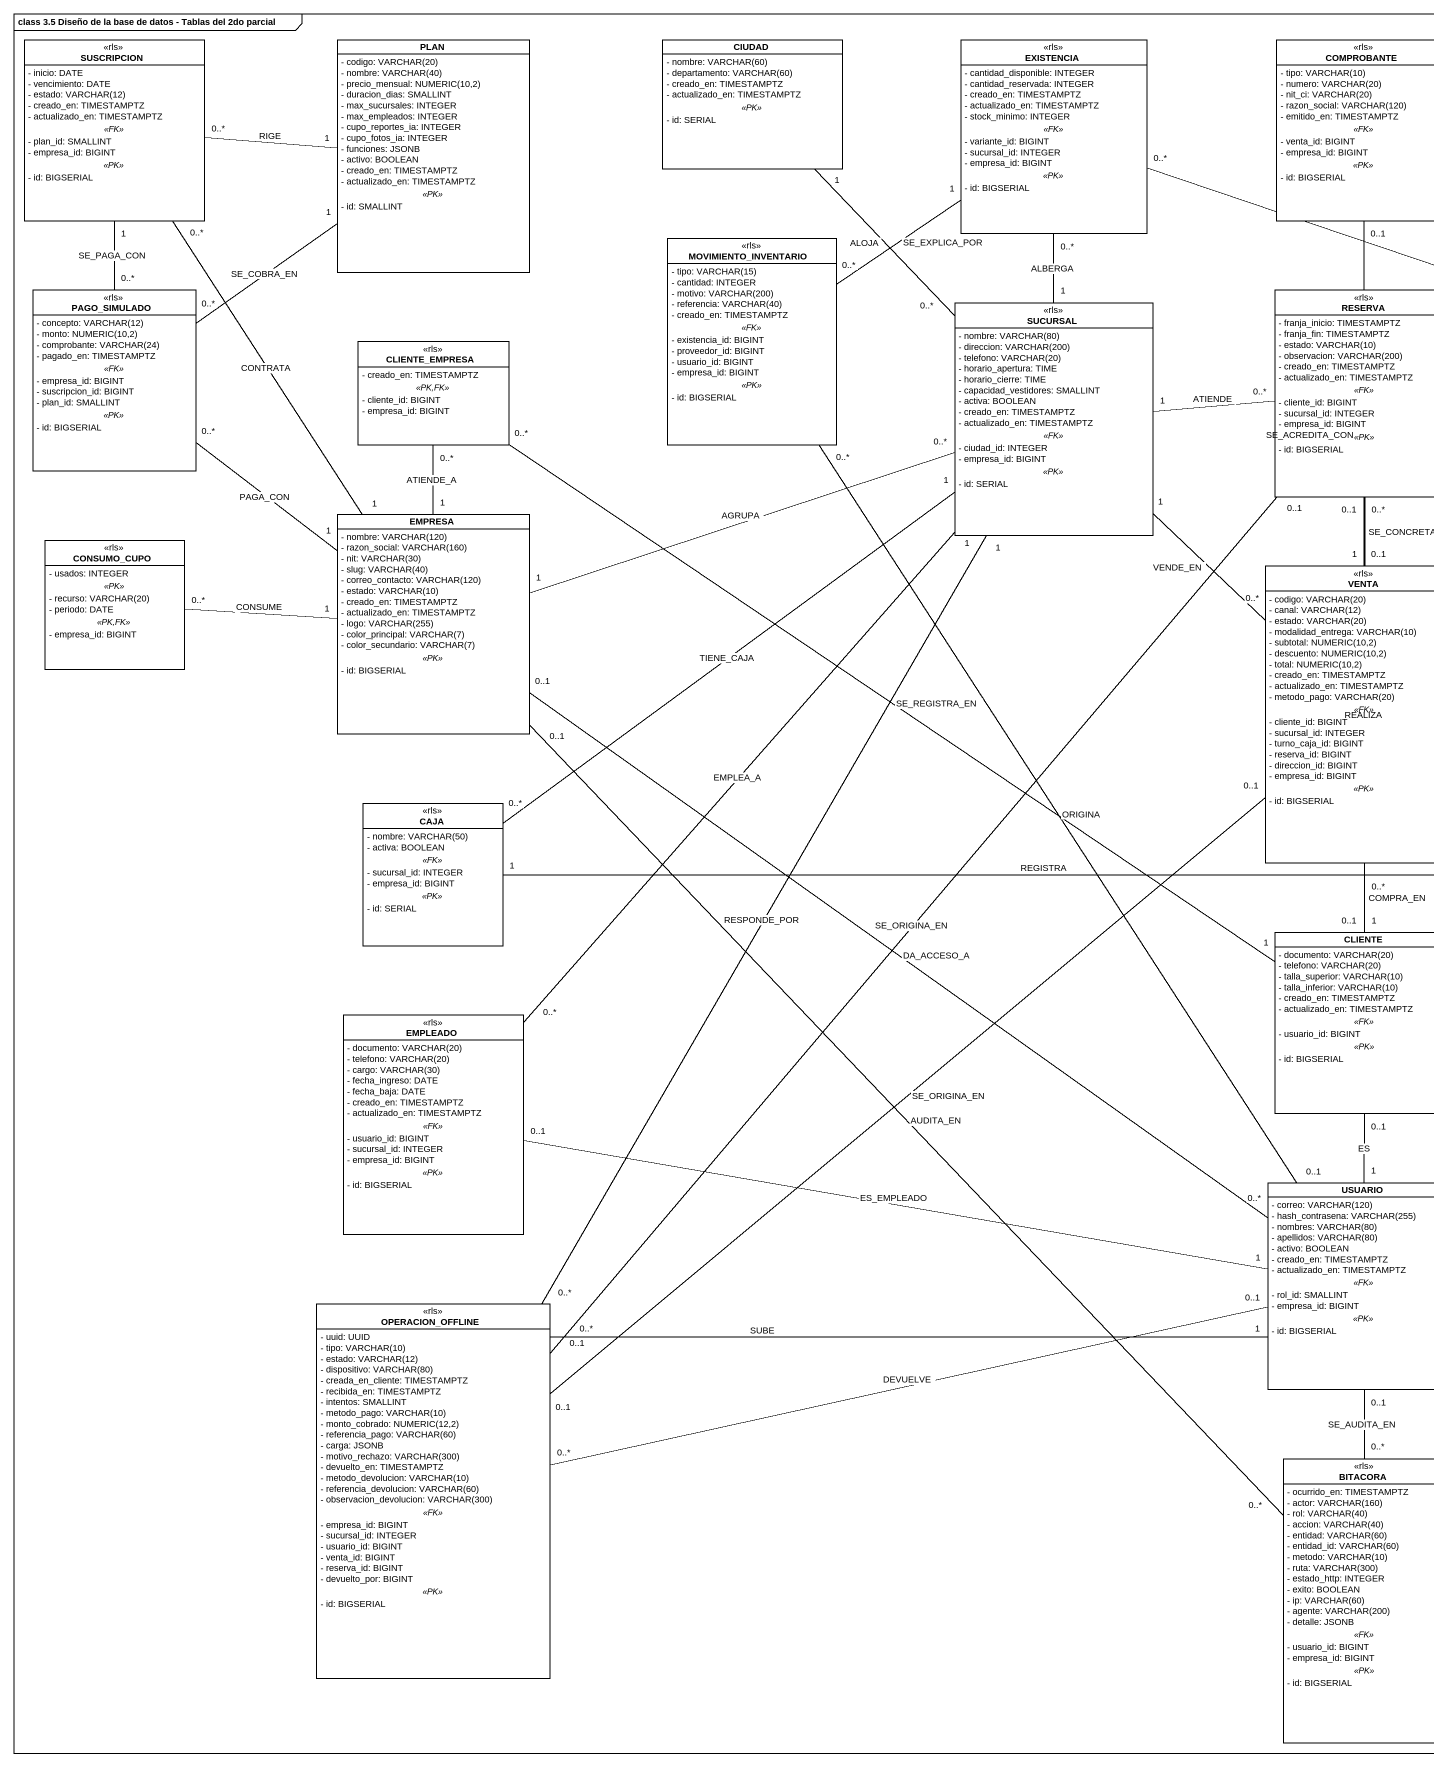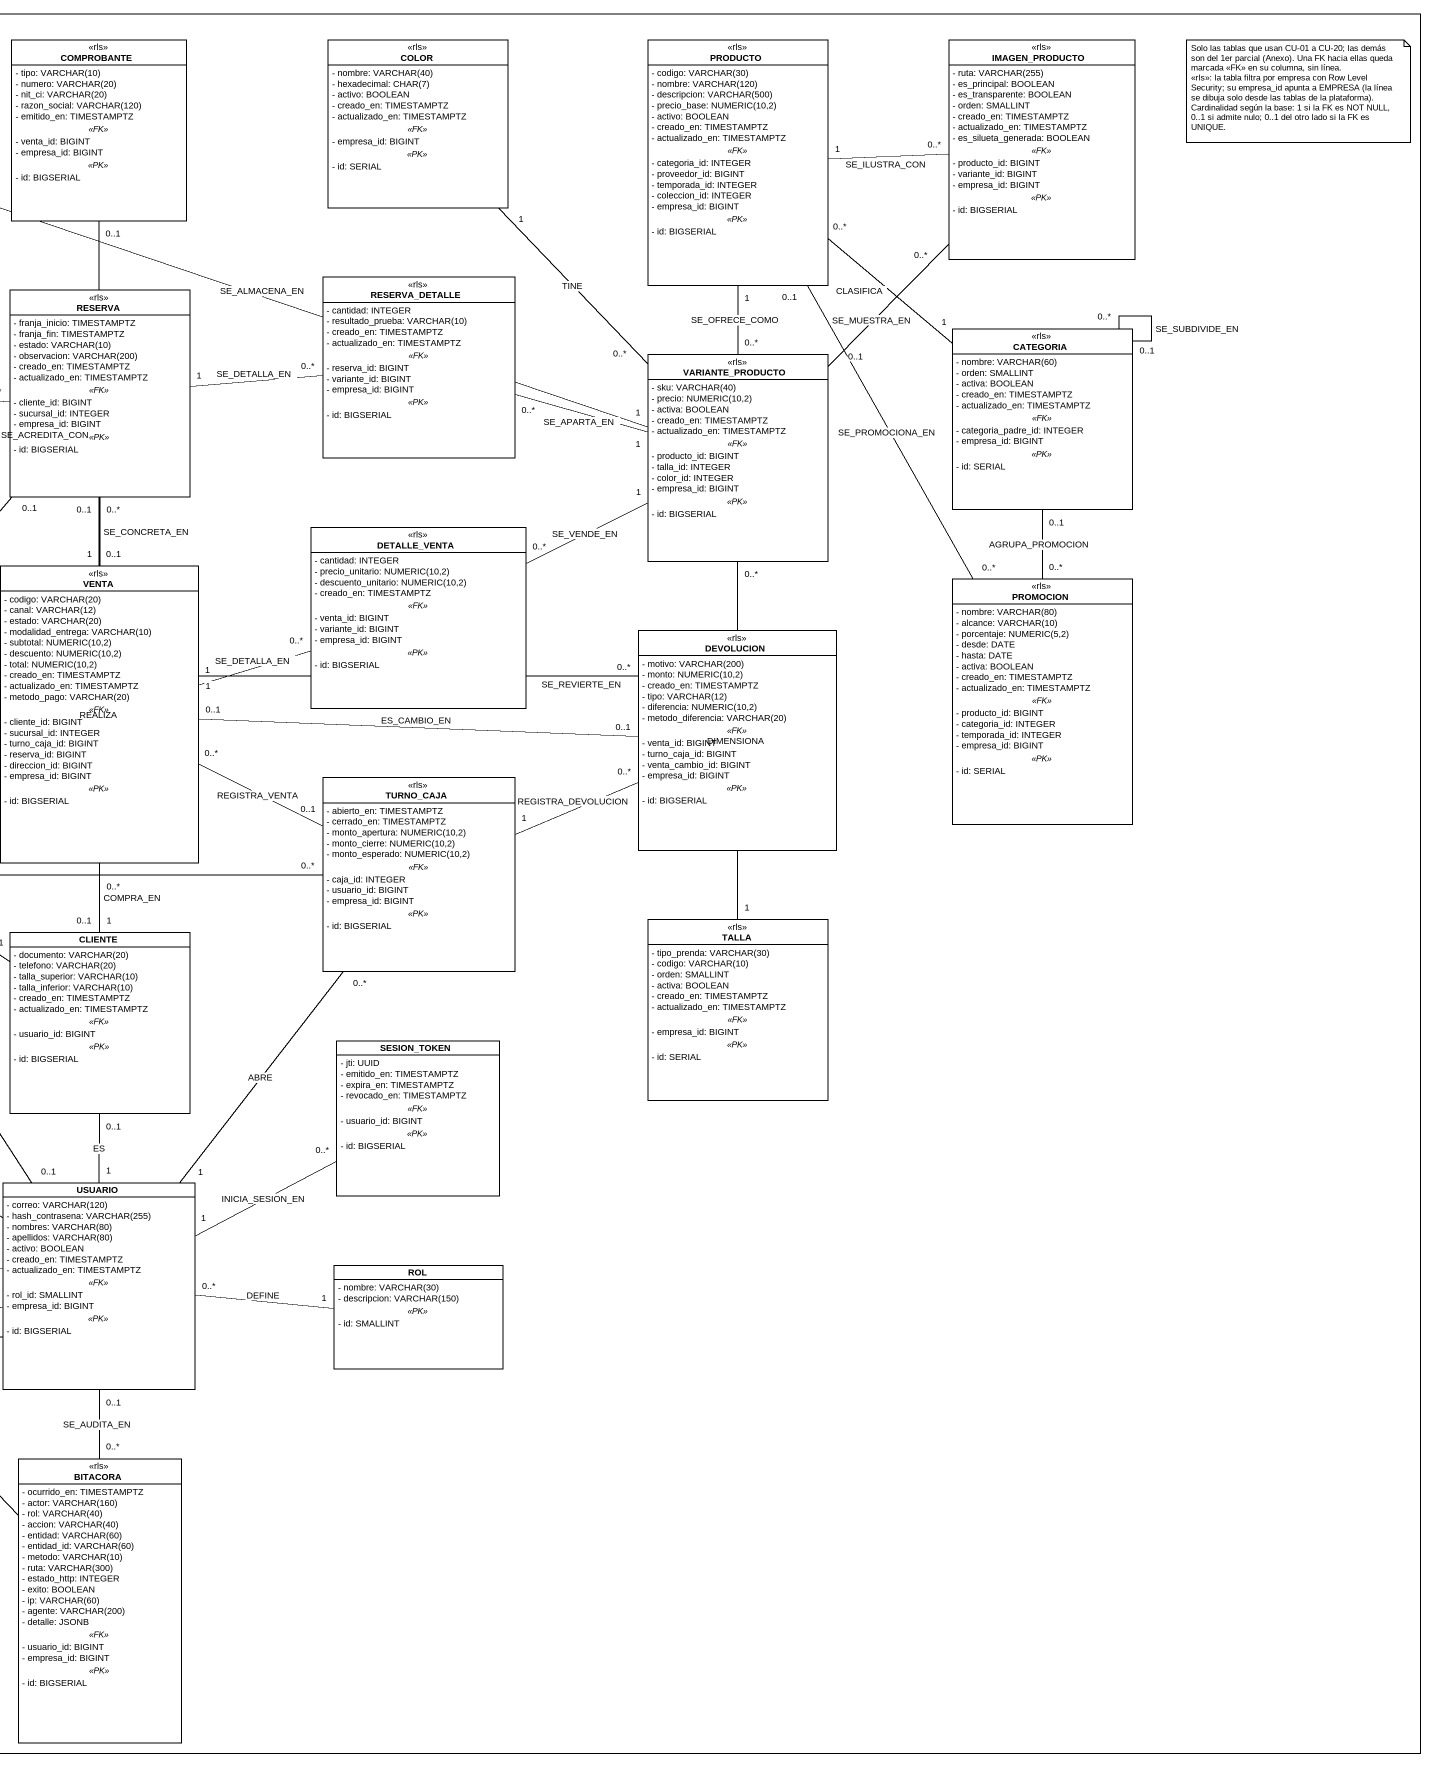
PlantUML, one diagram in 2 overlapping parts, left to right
@startuml
mainframe class 3.5 Diseño de la base de datos - Tablas del 2do parcial
hide circle
hide empty members
skinparam classAttributeIconSize 0
class SUSCRIPCION <<rls>> {
  - inicio: DATE
  - vencimiento: DATE
  {field} - estado: VARCHAR(12)
  - creado_en: TIMESTAMPTZ
  - actualizado_en: TIMESTAMPTZ
  .. <<FK>> ..
  - plan_id: SMALLINT
  - empresa_id: BIGINT
  .. <<PK>> ..
  - id: BIGSERIAL
}
class PLAN {
  {field} - codigo: VARCHAR(20)
  {field} - nombre: VARCHAR(40)
  {field} - precio_mensual: NUMERIC(10,2)
  - duracion_dias: SMALLINT
  - max_sucursales: INTEGER
  - max_empleados: INTEGER
  - cupo_reportes_ia: INTEGER
  - cupo_fotos_ia: INTEGER
  - funciones: JSONB
  - activo: BOOLEAN
  - creado_en: TIMESTAMPTZ
  - actualizado_en: TIMESTAMPTZ
  .. <<PK>> ..
  - id: SMALLINT
}
class CIUDAD {
  {field} - nombre: VARCHAR(60)
  {field} - departamento: VARCHAR(60)
  - creado_en: TIMESTAMPTZ
  - actualizado_en: TIMESTAMPTZ
  .. <<PK>> ..
  - id: SERIAL
}
class EXISTENCIA <<rls>> {
  - cantidad_disponible: INTEGER
  - cantidad_reservada: INTEGER
  - creado_en: TIMESTAMPTZ
  - actualizado_en: TIMESTAMPTZ
  - stock_minimo: INTEGER
  .. <<FK>> ..
  - variante_id: BIGINT
  - sucursal_id: INTEGER
  - empresa_id: BIGINT
  .. <<PK>> ..
  - id: BIGSERIAL
}
class COMPROBANTE <<rls>> {
  {field} - tipo: VARCHAR(10)
  {field} - numero: VARCHAR(20)
  {field} - nit_ci: VARCHAR(20)
  {field} - razon_social: VARCHAR(120)
  - emitido_en: TIMESTAMPTZ
  .. <<FK>> ..
  - venta_id: BIGINT
  - empresa_id: BIGINT
  .. <<PK>> ..
  - id: BIGSERIAL
}
class COLOR <<rls>> {
  {field} - nombre: VARCHAR(40)
  {field} - hexadecimal: CHAR(7)
  - activo: BOOLEAN
  - creado_en: TIMESTAMPTZ
  - actualizado_en: TIMESTAMPTZ
  .. <<FK>> ..
  - empresa_id: BIGINT
  .. <<PK>> ..
  - id: SERIAL
}
class PRODUCTO <<rls>> {
  {field} - codigo: VARCHAR(30)
  {field} - nombre: VARCHAR(120)
  {field} - descripcion: VARCHAR(500)
  {field} - precio_base: NUMERIC(10,2)
  - activo: BOOLEAN
  - creado_en: TIMESTAMPTZ
  - actualizado_en: TIMESTAMPTZ
  .. <<FK>> ..
  - categoria_id: INTEGER
  - proveedor_id: BIGINT
  - temporada_id: INTEGER
  - coleccion_id: INTEGER
  - empresa_id: BIGINT
  .. <<PK>> ..
  - id: BIGSERIAL
}
class IMAGEN_PRODUCTO <<rls>> {
  {field} - ruta: VARCHAR(255)
  - es_principal: BOOLEAN
  - es_transparente: BOOLEAN
  - orden: SMALLINT
  - creado_en: TIMESTAMPTZ
  - actualizado_en: TIMESTAMPTZ
  - es_silueta_generada: BOOLEAN
  .. <<FK>> ..
  - producto_id: BIGINT
  - variante_id: BIGINT
  - empresa_id: BIGINT
  .. <<PK>> ..
  - id: BIGSERIAL
}
class MOVIMIENTO_INVENTARIO <<rls>> {
  {field} - tipo: VARCHAR(15)
  - cantidad: INTEGER
  {field} - motivo: VARCHAR(200)
  {field} - referencia: VARCHAR(40)
  - creado_en: TIMESTAMPTZ
  .. <<FK>> ..
  - existencia_id: BIGINT
  - proveedor_id: BIGINT
  - usuario_id: BIGINT
  - empresa_id: BIGINT
  .. <<PK>> ..
  - id: BIGSERIAL
}
class PAGO_SIMULADO <<rls>> {
  {field} - concepto: VARCHAR(12)
  {field} - monto: NUMERIC(10,2)
  {field} - comprobante: VARCHAR(24)
  - pagado_en: TIMESTAMPTZ
  .. <<FK>> ..
  - empresa_id: BIGINT
  - suscripcion_id: BIGINT
  - plan_id: SMALLINT
  .. <<PK>> ..
  - id: BIGSERIAL
}
class RESERVA <<rls>> {
  - franja_inicio: TIMESTAMPTZ
  - franja_fin: TIMESTAMPTZ
  {field} - estado: VARCHAR(10)
  {field} - observacion: VARCHAR(200)
  - creado_en: TIMESTAMPTZ
  - actualizado_en: TIMESTAMPTZ
  .. <<FK>> ..
  - cliente_id: BIGINT
  - sucursal_id: INTEGER
  - empresa_id: BIGINT
  .. <<PK>> ..
  - id: BIGSERIAL
}
class RESERVA_DETALLE <<rls>> {
  - cantidad: INTEGER
  {field} - resultado_prueba: VARCHAR(10)
  - creado_en: TIMESTAMPTZ
  - actualizado_en: TIMESTAMPTZ
  .. <<FK>> ..
  - reserva_id: BIGINT
  - variante_id: BIGINT
  - empresa_id: BIGINT
  .. <<PK>> ..
  - id: BIGSERIAL
}
class SUCURSAL <<rls>> {
  {field} - nombre: VARCHAR(80)
  {field} - direccion: VARCHAR(200)
  {field} - telefono: VARCHAR(20)
  - horario_apertura: TIME
  - horario_cierre: TIME
  - capacidad_vestidores: SMALLINT
  - activa: BOOLEAN
  - creado_en: TIMESTAMPTZ
  - actualizado_en: TIMESTAMPTZ
  .. <<FK>> ..
  - ciudad_id: INTEGER
  - empresa_id: BIGINT
  .. <<PK>> ..
  - id: SERIAL
}
class CATEGORIA <<rls>> {
  {field} - nombre: VARCHAR(60)
  - orden: SMALLINT
  - activa: BOOLEAN
  - creado_en: TIMESTAMPTZ
  - actualizado_en: TIMESTAMPTZ
  .. <<FK>> ..
  - categoria_padre_id: INTEGER
  - empresa_id: BIGINT
  .. <<PK>> ..
  - id: SERIAL
}
class CLIENTE_EMPRESA <<rls>> {
  - creado_en: TIMESTAMPTZ
  .. <<PK,FK>> ..
  - cliente_id: BIGINT
  - empresa_id: BIGINT
}
class VARIANTE_PRODUCTO <<rls>> {
  {field} - sku: VARCHAR(40)
  {field} - precio: NUMERIC(10,2)
  - activa: BOOLEAN
  - creado_en: TIMESTAMPTZ
  - actualizado_en: TIMESTAMPTZ
  .. <<FK>> ..
  - producto_id: BIGINT
  - talla_id: INTEGER
  - color_id: INTEGER
  - empresa_id: BIGINT
  .. <<PK>> ..
  - id: BIGSERIAL
}
class EMPRESA {
  {field} - nombre: VARCHAR(120)
  {field} - razon_social: VARCHAR(160)
  {field} - nit: VARCHAR(30)
  {field} - slug: VARCHAR(40)
  {field} - correo_contacto: VARCHAR(120)
  {field} - estado: VARCHAR(10)
  - creado_en: TIMESTAMPTZ
  - actualizado_en: TIMESTAMPTZ
  {field} - logo: VARCHAR(255)
  {field} - color_principal: VARCHAR(7)
  {field} - color_secundario: VARCHAR(7)
  .. <<PK>> ..
  - id: BIGSERIAL
}
class DETALLE_VENTA <<rls>> {
  - cantidad: INTEGER
  {field} - precio_unitario: NUMERIC(10,2)
  {field} - descuento_unitario: NUMERIC(10,2)
  - creado_en: TIMESTAMPTZ
  .. <<FK>> ..
  - venta_id: BIGINT
  - variante_id: BIGINT
  - empresa_id: BIGINT
  .. <<PK>> ..
  - id: BIGSERIAL
}
class CONSUMO_CUPO <<rls>> {
  - usados: INTEGER
  .. <<PK>> ..
  {field} - recurso: VARCHAR(20)
  - periodo: DATE
  .. <<PK,FK>> ..
  - empresa_id: BIGINT
}
class VENTA <<rls>> {
  {field} - codigo: VARCHAR(20)
  {field} - canal: VARCHAR(12)
  {field} - estado: VARCHAR(20)
  {field} - modalidad_entrega: VARCHAR(10)
  {field} - subtotal: NUMERIC(10,2)
  {field} - descuento: NUMERIC(10,2)
  {field} - total: NUMERIC(10,2)
  - creado_en: TIMESTAMPTZ
  - actualizado_en: TIMESTAMPTZ
  {field} - metodo_pago: VARCHAR(20)
  .. <<FK>> ..
  - cliente_id: BIGINT
  - sucursal_id: INTEGER
  - turno_caja_id: BIGINT
  - reserva_id: BIGINT
  - direccion_id: BIGINT
  - empresa_id: BIGINT
  .. <<PK>> ..
  - id: BIGSERIAL
}
class PROMOCION <<rls>> {
  {field} - nombre: VARCHAR(80)
  {field} - alcance: VARCHAR(10)
  {field} - porcentaje: NUMERIC(5,2)
  - desde: DATE
  - hasta: DATE
  - activa: BOOLEAN
  - creado_en: TIMESTAMPTZ
  - actualizado_en: TIMESTAMPTZ
  .. <<FK>> ..
  - producto_id: BIGINT
  - categoria_id: INTEGER
  - temporada_id: INTEGER
  - empresa_id: BIGINT
  .. <<PK>> ..
  - id: SERIAL
}
class DEVOLUCION <<rls>> {
  {field} - motivo: VARCHAR(200)
  {field} - monto: NUMERIC(10,2)
  - creado_en: TIMESTAMPTZ
  {field} - tipo: VARCHAR(12)
  {field} - diferencia: NUMERIC(10,2)
  {field} - metodo_diferencia: VARCHAR(20)
  .. <<FK>> ..
  - venta_id: BIGINT
  - turno_caja_id: BIGINT
  - venta_cambio_id: BIGINT
  - empresa_id: BIGINT
  .. <<PK>> ..
  - id: BIGSERIAL
}
class TURNO_CAJA <<rls>> {
  - abierto_en: TIMESTAMPTZ
  - cerrado_en: TIMESTAMPTZ
  {field} - monto_apertura: NUMERIC(10,2)
  {field} - monto_cierre: NUMERIC(10,2)
  {field} - monto_esperado: NUMERIC(10,2)
  .. <<FK>> ..
  - caja_id: INTEGER
  - usuario_id: BIGINT
  - empresa_id: BIGINT
  .. <<PK>> ..
  - id: BIGSERIAL
}
class CAJA <<rls>> {
  {field} - nombre: VARCHAR(50)
  - activa: BOOLEAN
  .. <<FK>> ..
  - sucursal_id: INTEGER
  - empresa_id: BIGINT
  .. <<PK>> ..
  - id: SERIAL
}
class CLIENTE {
  {field} - documento: VARCHAR(20)
  {field} - telefono: VARCHAR(20)
  {field} - talla_superior: VARCHAR(10)
  {field} - talla_inferior: VARCHAR(10)
  - creado_en: TIMESTAMPTZ
  - actualizado_en: TIMESTAMPTZ
  .. <<FK>> ..
  - usuario_id: BIGINT
  .. <<PK>> ..
  - id: BIGSERIAL
}
class TALLA <<rls>> {
  {field} - tipo_prenda: VARCHAR(30)
  {field} - codigo: VARCHAR(10)
  - orden: SMALLINT
  - activa: BOOLEAN
  - creado_en: TIMESTAMPTZ
  - actualizado_en: TIMESTAMPTZ
  .. <<FK>> ..
  - empresa_id: BIGINT
  .. <<PK>> ..
  - id: SERIAL
}
class EMPLEADO <<rls>> {
  {field} - documento: VARCHAR(20)
  {field} - telefono: VARCHAR(20)
  {field} - cargo: VARCHAR(30)
  - fecha_ingreso: DATE
  - fecha_baja: DATE
  - creado_en: TIMESTAMPTZ
  - actualizado_en: TIMESTAMPTZ
  .. <<FK>> ..
  - usuario_id: BIGINT
  - sucursal_id: INTEGER
  - empresa_id: BIGINT
  .. <<PK>> ..
  - id: BIGSERIAL
}
class SESION_TOKEN {
  - jti: UUID
  - emitido_en: TIMESTAMPTZ
  - expira_en: TIMESTAMPTZ
  - revocado_en: TIMESTAMPTZ
  .. <<FK>> ..
  - usuario_id: BIGINT
  .. <<PK>> ..
  - id: BIGSERIAL
}
class USUARIO {
  {field} - correo: VARCHAR(120)
  {field} - hash_contrasena: VARCHAR(255)
  {field} - nombres: VARCHAR(80)
  {field} - apellidos: VARCHAR(80)
  - activo: BOOLEAN
  - creado_en: TIMESTAMPTZ
  - actualizado_en: TIMESTAMPTZ
  .. <<FK>> ..
  - rol_id: SMALLINT
  - empresa_id: BIGINT
  .. <<PK>> ..
  - id: BIGSERIAL
}
class ROL {
  {field} - nombre: VARCHAR(30)
  {field} - descripcion: VARCHAR(150)
  .. <<PK>> ..
  - id: SMALLINT
}
class OPERACION_OFFLINE <<rls>> {
  - uuid: UUID
  {field} - tipo: VARCHAR(10)
  {field} - estado: VARCHAR(12)
  {field} - dispositivo: VARCHAR(80)
  - creada_en_cliente: TIMESTAMPTZ
  - recibida_en: TIMESTAMPTZ
  - intentos: SMALLINT
  {field} - metodo_pago: VARCHAR(10)
  {field} - monto_cobrado: NUMERIC(12,2)
  {field} - referencia_pago: VARCHAR(60)
  - carga: JSONB
  {field} - motivo_rechazo: VARCHAR(300)
  - devuelto_en: TIMESTAMPTZ
  {field} - metodo_devolucion: VARCHAR(10)
  {field} - referencia_devolucion: VARCHAR(60)
  {field} - observacion_devolucion: VARCHAR(300)
  .. <<FK>> ..
  - empresa_id: BIGINT
  - sucursal_id: INTEGER
  - usuario_id: BIGINT
  - venta_id: BIGINT
  - reserva_id: BIGINT
  - devuelto_por: BIGINT
  .. <<PK>> ..
  - id: BIGSERIAL
}
class BITACORA <<rls>> {
  - ocurrido_en: TIMESTAMPTZ
  {field} - actor: VARCHAR(160)
  {field} - rol: VARCHAR(40)
  {field} - accion: VARCHAR(40)
  {field} - entidad: VARCHAR(60)
  {field} - entidad_id: VARCHAR(60)
  {field} - metodo: VARCHAR(10)
  {field} - ruta: VARCHAR(300)
  - estado_http: INTEGER
  - exito: BOOLEAN
  {field} - ip: VARCHAR(60)
  {field} - agente: VARCHAR(200)
  - detalle: JSONB
  .. <<FK>> ..
  - usuario_id: BIGINT
  - empresa_id: BIGINT
  .. <<PK>> ..
  - id: BIGSERIAL
}
SUSCRIPCION "1" -- "0..*" PAGO_SIMULADO : SE_PAGA_CON
PLAN "1" -left- "0..*" SUSCRIPCION : RIGE
PLAN "1" -- "0..*" PAGO_SIMULADO : SE_COBRA_EN
CIUDAD "1" -- "0..*" SUCURSAL : ALOJA
EXISTENCIA "1" -- "0..*" MOVIMIENTO_INVENTARIO : SE_EXPLICA_POR
COLOR "1" -- "0..*" VARIANTE_PRODUCTO : TINE
PRODUCTO "1" -right- "0..*" IMAGEN_PRODUCTO : SE_ILUSTRA_CON
PRODUCTO "1" -- "0..*" VARIANTE_PRODUCTO : SE_OFRECE_COMO
PRODUCTO "0..1" -- "0..*" PROMOCION : SE_PROMOCIONA_EN
RESERVA "1" -right- "0..*" RESERVA_DETALLE : SE_DETALLA_EN
RESERVA "0..1" -- "0..1" VENTA : SE_CONCRETA_EN
RESERVA "0..1" -- "0..1" OPERACION_OFFLINE : SE_ORIGINA_EN
SUCURSAL "1" -up- "0..*" EXISTENCIA : ALBERGA
SUCURSAL "1" -right- "0..*" RESERVA : ATIENDE
SUCURSAL "1" -- "0..*" VENTA : VENDE_EN
SUCURSAL "1" -- "0..*" CAJA : TIENE_CAJA
SUCURSAL "1" -- "0..*" EMPLEADO : EMPLEA_A
SUCURSAL "1" -- "0..*" OPERACION_OFFLINE : RESPONDE_POR
CATEGORIA "1" -up- "0..*" PRODUCTO : CLASIFICA
CATEGORIA "0..1" -- "0..*" CATEGORIA : SE_SUBDIVIDE_EN
CATEGORIA "0..1" -- "0..*" PROMOCION : AGRUPA_PROMOCION
VARIANTE_PRODUCTO "1" -left- "0..*" EXISTENCIA : SE_ALMACENA_EN
VARIANTE_PRODUCTO "0..1" -up- "0..*" IMAGEN_PRODUCTO : SE_MUESTRA_EN
VARIANTE_PRODUCTO "1" -left- "0..*" RESERVA_DETALLE : SE_APARTA_EN
VARIANTE_PRODUCTO "1" -left- "0..*" DETALLE_VENTA : SE_VENDE_EN
EMPRESA "1" -up- "0..*" SUSCRIPCION : CONTRATA
EMPRESA "1" -up- "0..*" PAGO_SIMULADO : PAGA_CON
EMPRESA "1" -right- "0..*" SUCURSAL : AGRUPA
EMPRESA "1" -up- "0..*" CLIENTE_EMPRESA : ATIENDE_A
EMPRESA "1" -left- "0..*" CONSUMO_CUPO : CONSUME
EMPRESA "0..1" -- "0..*" USUARIO : DA_ACCESO_A
EMPRESA "0..1" -- "0..*" BITACORA : AUDITA_EN
VENTA "1" -up- "0..1" COMPROBANTE : SE_ACREDITA_CON
VENTA "1" -right- "0..*" DETALLE_VENTA : SE_DETALLA_EN
VENTA "0..1" -right- "0..1" DEVOLUCION : ES_CAMBIO_EN
VENTA "1" -right- "0..*" DEVOLUCION : SE_REVIERTE_EN
VENTA "0..1" -- "0..1" OPERACION_OFFLINE : SE_ORIGINA_EN
TURNO_CAJA "0..1" -left- "0..*" VENTA : REGISTRA_VENTA
TURNO_CAJA "1" -right- "0..*" DEVOLUCION : REGISTRA_DEVOLUCION
CAJA "1" -right- "0..*" TURNO_CAJA : REGISTRA
CLIENTE "1" -up- "0..*" RESERVA : REALIZA
CLIENTE "1" -up- "0..*" CLIENTE_EMPRESA : SE_REGISTRA_EN
CLIENTE "0..1" -up- "0..*" VENTA : COMPRA_EN
TALLA "1" -up- "0..*" VARIANTE_PRODUCTO : DIMENSIONA
USUARIO "0..1" -up- "0..*" MOVIMIENTO_INVENTARIO : ORIGINA
USUARIO "1" -up- "0..*" TURNO_CAJA : ABRE
USUARIO "1" -up- "0..1" CLIENTE : ES
USUARIO "1" -left- "0..1" EMPLEADO : ES_EMPLEADO
USUARIO "1" -right- "0..*" SESION_TOKEN : INICIA_SESION_EN
USUARIO "0..1" -left- "0..*" OPERACION_OFFLINE : DEVUELVE
USUARIO "1" -left- "0..*" OPERACION_OFFLINE : SUBE
USUARIO "0..1" -- "0..*" BITACORA : SE_AUDITA_EN
ROL "1" -left- "0..*" USUARIO : DEFINE
note as N1
  Solo las tablas que usan CU-01 a CU-20; las demás son del 1er parcial (Anexo). Una FK hacia ellas queda marcada <<FK>> en su columna, sin línea.
  <<rls>>: la tabla filtra por empresa con Row Level Security; su empresa_id apunta a EMPRESA (la línea se dibuja solo desde las tablas de la plataforma).
  Cardinalidad según la base: 1 si la FK es NOT NULL, 0..1 si admite nulo; 0..1 del otro lado si la FK es UNIQUE.
end note
@enduml
